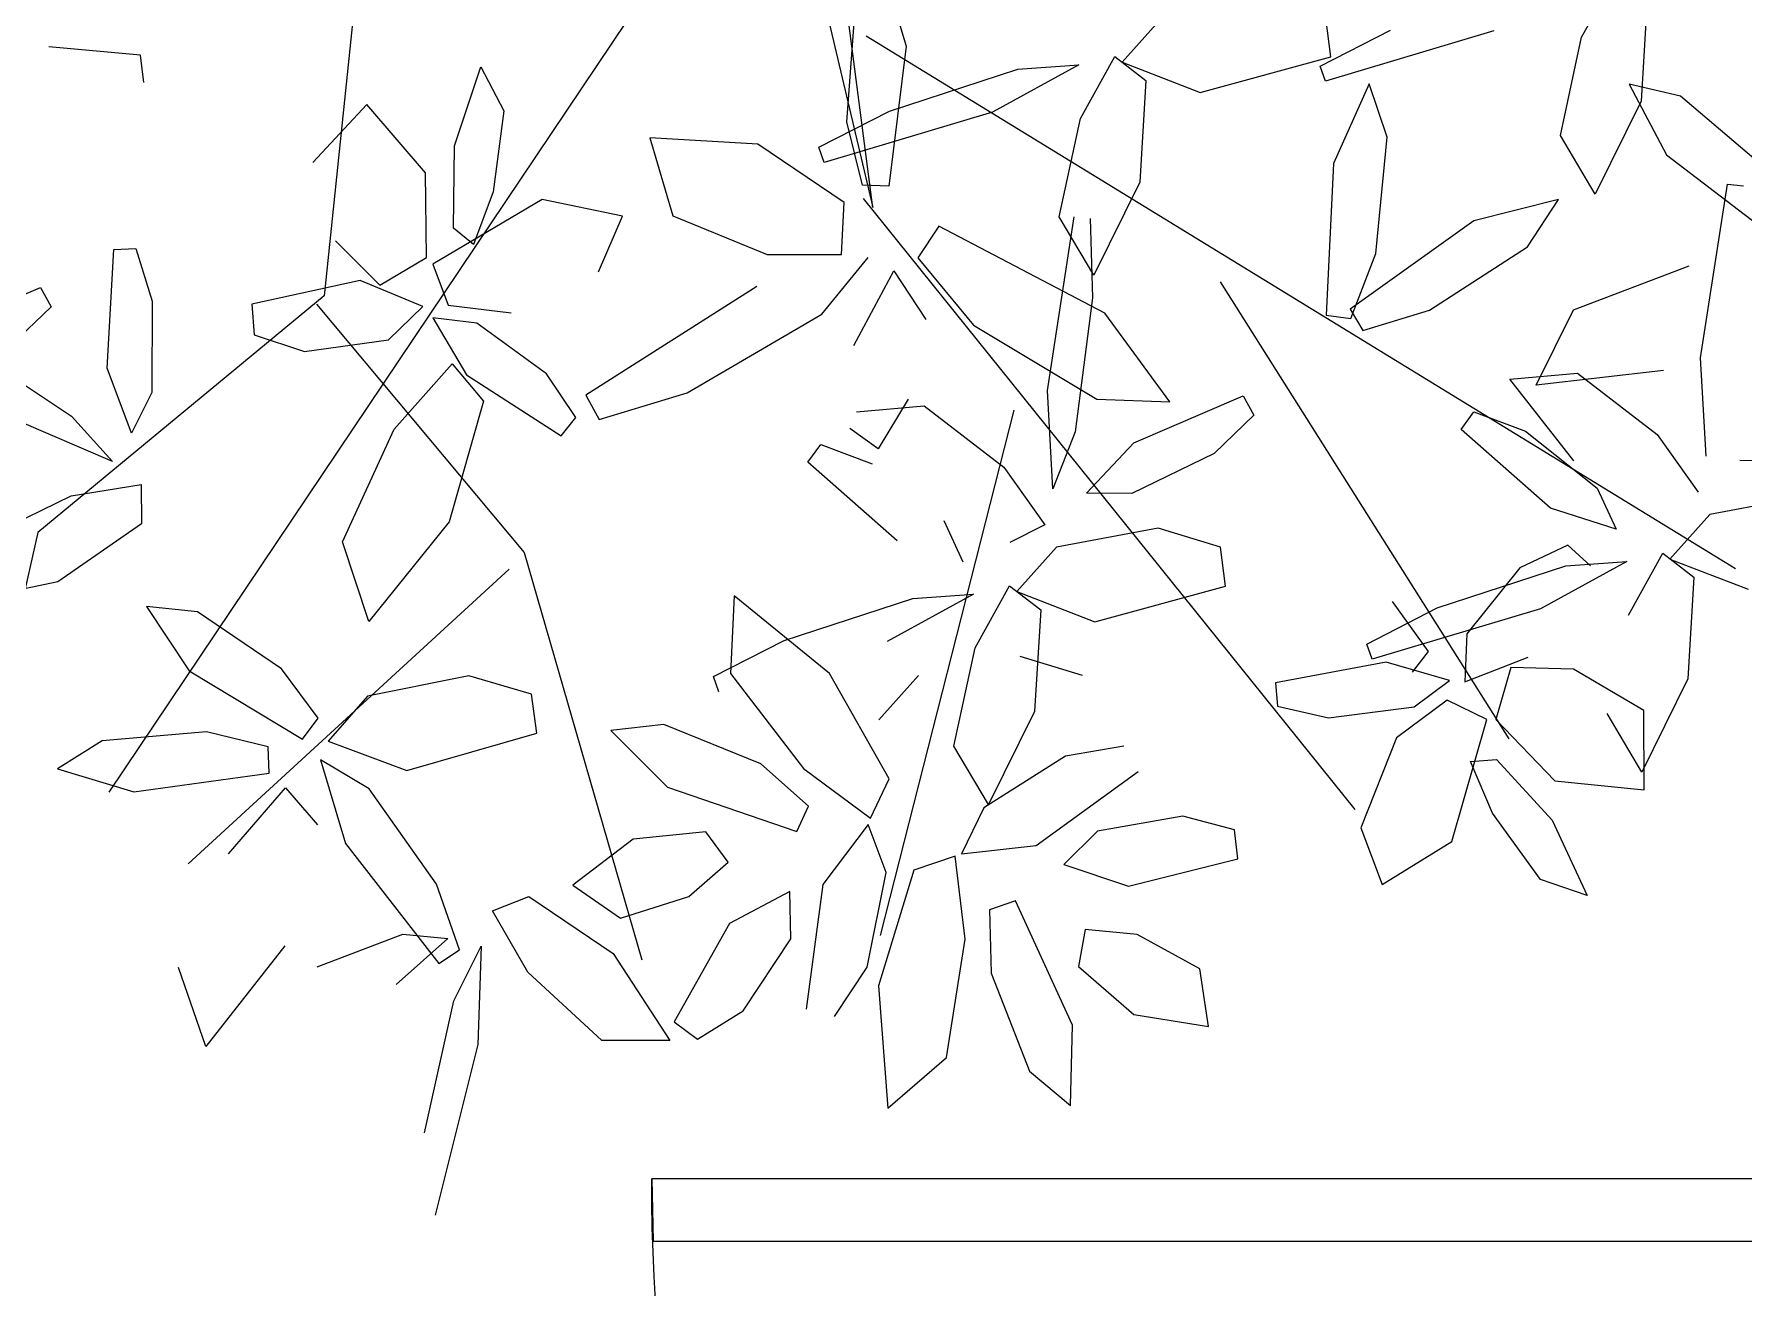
# Model space of a CAD drawing. Header units: inches. Extents: x 17146 to 31738, y -8920 to -2452.
# Drawn here: x 21776.92 to 21816.05, y -6522.31 to -6493.63 of the extents above; entities that cross this region are included whole.
import ezdxf

# ---------------------------------------------------------------- set-up
doc = ezdxf.new("R2010")
doc.units = ezdxf.units.IN
doc.header["$LTSCALE"] = 25
doc.header["$MEASUREMENT"] = 0
doc.layers.add('Door-window', color=40, linetype='Continuous', lineweight=15)
doc.layers.add('plants', color=105, linetype='Continuous', lineweight=18)

# ---------------------------------------------------------------- blocks, each defined once
blk = doc.blocks.new('*U54')
at = {"lineweight": 20}
blk.add_lwpolyline([(2, 1.5), (2, 39.5), (3.25, 39.47), (3.25, 1.5)], close=True, dxfattribs=at)
at = {"lineweight": 13}
blk.add_arc((2, 1.5), 38, 360, 90, dxfattribs=at)
blk = doc.blocks.new('Planta(planta)002')
at = {"color": 60}
for p, q in [((-0.27934, 0.81009), (-0.28873, 0.78826)), ((-0.26387, 0.77331), (-0.27934, 0.81009)), ((-0.24902, 0.76157), (-0.22341, 0.79626)), ((-0.22341, 0.79626), (-0.19542, 0.77062)), ((-0.28873, 0.78826), (-0.28066, 0.74993)), ((-0.21792, 0.78969), (-0.20827, 0.75857)), ((-0.17001, 0.77612), (-0.21792, 0.78969)), ((-0.26029, 0.73404), (-0.26387, 0.77331)), ((-0.13194, 0.74555), (-0.17001, 0.77612)), ((-0.19542, 0.77062), (-0.20337, 0.73227)), ((-0.13318, 0.73115), (-0.11872, 0.76867)), ((-0.24628, 0.721), (-0.24902, 0.76157)), ((-0.06507, 0.76094), (-0.10455, 0.73095)), ((-0.28066, 0.74993), (-0.26926, 0.72543)), ((-0.34151, 0.73367), (-0.30377, 0.74451)), ((-0.30377, 0.74451), (-0.24914, 0.71765)), ((-0.13345, 0.72673), (-0.13194, 0.74555)), ((-0.06122, 0.74053), (-0.07569, 0.72429)), ((-0.32813, 0.70785), (-0.34151, 0.73367)), ((-0.26926, 0.72543), (-0.26029, 0.73404)), ((-0.20337, 0.73227), (-0.22299, 0.70945)), ((-0.16648, 0.73441), (-0.13345, 0.72673)), ((-0.10455, 0.73095), (-0.13318, 0.73115)), ((-0.46762, 0.68719), (-0.44776, 0.71767)), ((-0.44776, 0.71767), (-0.4302, 0.69601)), ((-0.24914, 0.71765), (-0.25505, 0.69749)), ((-0.22299, 0.70945), (-0.24628, 0.721)), ((-0.14801, 0.71663), (-0.19256, 0.70112)), ((-0.16911, 0.69639), (-0.14801, 0.71663)), ((-0.0931, 0.6865), (-0.10038, 0.71963)), ((-0.28474, 0.69146), (-0.32813, 0.70785)), ((-0.24284, 0.6977), (-0.21374, 0.7124)), ((-0.16113, 0.70511), (-0.16113, 0.69041)), ((-0.25505, 0.69749), (-0.28474, 0.69146)), ((-0.19256, 0.70112), (-0.26466, 0.65753)), ((-0.2252, 0.683), (-0.24284, 0.6977)), ((-0.13986, 0.70244), (-0.15362, 0.67228)), ((-0.13142, 0.68239), (-0.13986, 0.70244)), ((-0.52134, 0.66838), (-0.52033, 0.69394)), ((-0.52033, 0.69394), (-0.4912, 0.66885)), ((-0.4302, 0.69601), (-0.43817, 0.66268)), ((-0.26803, 0.68782), (-0.24723, 0.69191)), ((-0.24723, 0.69191), (-0.26125, 0.66345)), ((-0.22548, 0.66423), (-0.16911, 0.69639)), ((-0.16113, 0.69041), (-0.18465, 0.68053)), ((-0.46838, 0.65214), (-0.46762, 0.68719)), ((-0.29954, 0.66093), (-0.26803, 0.68782)), ((-0.18465, 0.68053), (-0.2252, 0.683)), ((-0.13429, 0.63861), (-0.13142, 0.68239)), ((-0.09693, 0.63839), (-0.0931, 0.6865)), ((-0.42374, 0.64411), (-0.3788, 0.67416)), ((-0.3788, 0.67416), (-0.36959, 0.66362)), ((-0.25632, 0.67612), (-0.24378, 0.67509)), ((-0.24378, 0.67509), (-0.23763, 0.64629)), ((-0.49889, 0.62332), (-0.52134, 0.66838)), ((-0.4912, 0.66885), (-0.46531, 0.60862)), ((-0.26098, 0.65078), (-0.22548, 0.66423)), ((-0.15362, 0.67228), (-0.15444, 0.6152)), ((-0.12923, 0.66537), (-0.12087, 0.61629)), ((-0.06829, 0.66809), (-0.11447, 0.62767)), ((-0.43817, 0.66268), (-0.45314, 0.64257)), ((-0.36959, 0.66362), (-0.38145, 0.64076)), ((-0.31191, 0.63905), (-0.29954, 0.66093)), ((-0.26125, 0.66345), (-0.30425, 0.63086)), ((-0.26466, 0.65753), (-0.26098, 0.65078)), ((-0.45314, 0.64257), (-0.46838, 0.65214)), ((-0.43687, 0.61406), (-0.42374, 0.64411)), ((-0.38145, 0.64076), (-0.41412, 0.61534)), ((-0.5802, 0.62995), (-0.54316, 0.63455)), ((-0.54316, 0.63455), (-0.49521, 0.60306)), ((-0.30425, 0.63086), (-0.31191, 0.63905)), ((-0.14399, 0.61409), (-0.13429, 0.63861)), ((-0.12087, 0.61629), (-0.09693, 0.63839)), ((-0.5396, 0.58728), (-0.5802, 0.62995)), ((-0.47693, 0.60217), (-0.49889, 0.62332)), ((-0.11447, 0.62767), (-0.07579, 0.61662)), ((-0.41412, 0.61534), (-0.43687, 0.61406)), ((-0.15444, 0.6152), (-0.14399, 0.61409)), ((-0.46531, 0.60862), (-0.47693, 0.60217)), ((-0.43903, 0.59806), (-0.37996, 0.61056)), ((-0.49521, 0.60306), (-0.46891, 0.57286)), ((-0.46603, 0.57424), (-0.43903, 0.59806)), ((-0.3755, 0.59729), (-0.39793, 0.57984)), ((-0.4872, 0.56257), (-0.5396, 0.58728)), ((-0.56472, 0.58151), (-0.53663, 0.57725)), ((-0.53663, 0.57725), (-0.49689, 0.55349)), ((-0.44251, 0.56736), (-0.46603, 0.57424)), ((-0.39793, 0.57984), (-0.44251, 0.56736)), ((-0.34067, 0.54702), (-0.28603, 0.58195)), ((-0.28603, 0.58195), (-0.27366, 0.56766)), ((-0.12212, 0.56555), (-0.06805, 0.58)), ((-0.52156, 0.53489), (-0.57128, 0.56915)), ((-0.46891, 0.57286), (-0.4872, 0.56257)), ((-0.43987, 0.56804), (-0.43022, 0.53692)), ((-0.39196, 0.55447), (-0.43987, 0.56804)), ((-0.27366, 0.56766), (-0.28702, 0.53929)), ((-0.36369, 0.55991), (-0.37705, 0.53154)), ((-0.15079, 0.54843), (-0.12212, 0.56555)), ((-0.49689, 0.55349), (-0.4857, 0.5317)), ((-0.35389, 0.5239), (-0.39196, 0.55447)), ((-0.07622, 0.55265), (-0.14732, 0.53707)), ((-0.61691, 0.54016), (-0.59217, 0.54728)), ((-0.59217, 0.54728), (-0.55124, 0.54107)), ((-0.35513, 0.5095), (-0.34067, 0.54702)), ((-0.14732, 0.53707), (-0.15079, 0.54843)), ((-0.61822, 0.52622), (-0.61691, 0.54016)), ((-0.55124, 0.54107), (-0.53466, 0.52545)), ((-0.4857, 0.5317), (-0.52156, 0.53489)), ((-0.43022, 0.53692), (-0.38843, 0.51276)), ((-0.28702, 0.53929), (-0.3265, 0.5093)), ((-0.24242, 0.53513), (-0.28317, 0.51888)), ((-0.21611, 0.53692), (-0.24242, 0.53513)), ((-0.21262, 0.52701), (-0.21611, 0.53692)), ((-0.15727, 0.53044), (-0.15051, 0.54021)), ((-0.15051, 0.54021), (-0.11931, 0.52832)), ((-0.62634, 0.53072), (-0.64819, 0.50655)), ((-0.61357, 0.4826), (-0.62634, 0.53072)), ((-0.56549, 0.51429), (-0.61822, 0.52622)), ((-0.53466, 0.52545), (-0.56549, 0.51429)), ((-0.48653, 0.49068), (-0.48271, 0.53055)), ((-0.48271, 0.53055), (-0.46266, 0.52436)), ((-0.2645, 0.50319), (-0.21262, 0.52701)), ((-0.10099, 0.48429), (-0.15727, 0.53044)), ((-0.11931, 0.52832), (-0.07447, 0.49483)), ((-0.46266, 0.52436), (-0.44454, 0.46933)), ((-0.3554, 0.50508), (-0.35389, 0.5239)), ((-0.28317, 0.51888), (-0.29764, 0.50264)), ((-0.53702, 0.44832), (-0.51114, 0.50855)), ((-0.51114, 0.50855), (-0.49847, 0.50456)), ((-0.38843, 0.51276), (-0.3554, 0.50508)), ((-0.3265, 0.5093), (-0.35513, 0.5095)), ((-0.68959, 0.46374), (-0.76385, 0.50352)), ((-0.64819, 0.50655), (-0.64765, 0.45829)), ((-0.49847, 0.50456), (-0.4987, 0.47407)), ((-0.41652, 0.50155), (-0.44515, 0.50175)), ((-0.29764, 0.50264), (-0.2645, 0.50319)), ((-0.26091, 0.47595), (-0.2384, 0.50283)), ((-0.2384, 0.50283), (-0.2279, 0.45119)), ((-0.56904, 0.49105), (-0.54415, 0.49402)), ((-0.54415, 0.49402), (-0.5406, 0.47638)), ((-0.36996, 0.49498), (-0.41451, 0.47947)), ((-0.39106, 0.47474), (-0.36996, 0.49498)), ((-0.32233, 0.49798), (-0.33997, 0.49125)), ((-0.31505, 0.46485), (-0.32233, 0.49798)), ((-0.07447, 0.49483), (-0.06124, 0.47121)), ((-0.59871, 0.47389), (-0.56904, 0.49105)), ((-0.47639, 0.43423), (-0.48653, 0.49068)), ((-0.30694, 0.48918), (-0.27378, 0.45563)), ((-0.2796, 0.47884), (-0.30694, 0.48918)), ((-0.06124, 0.47121), (-0.10099, 0.48429)), ((-0.62045, 0.43425), (-0.61357, 0.4826)), ((-0.5406, 0.47638), (-0.56656, 0.45281)), ((-0.35337, 0.46073), (-0.36181, 0.48079)), ((-0.22631, 0.44179), (-0.2796, 0.47884)), ((-0.27437, 0.40828), (-0.26091, 0.47595)), ((-0.73811, 0.47323), (-0.6817, 0.44115)), ((-0.60235, 0.44624), (-0.59871, 0.47389)), ((-0.4987, 0.47407), (-0.51594, 0.42678)), ((-0.44454, 0.46933), (-0.44756, 0.41051)), ((-0.44743, 0.44258), (-0.39106, 0.47474)), ((-0.65352, 0.43332), (-0.68959, 0.46374)), ((-0.31888, 0.41674), (-0.31505, 0.46485)), ((-0.64765, 0.45829), (-0.63741, 0.42595)), ((-0.56656, 0.45281), (-0.60235, 0.44624)), ((-0.27378, 0.45563), (-0.20341, 0.4093)), ((-0.2279, 0.45119), (-0.25034, 0.36417)), ((-0.07441, 0.45488), (-0.07074, 0.44813)), ((-0.53518, 0.40991), (-0.53702, 0.44832)), ((-0.37558, 0.45063), (-0.37639, 0.39355)), ((-0.11872, 0.41403), (-0.06408, 0.44896)), ((-0.6817, 0.44115), (-0.65352, 0.43332)), ((-0.48661, 0.43588), (-0.48293, 0.42913)), ((-0.48293, 0.42913), (-0.44743, 0.44258)), ((-0.1989, 0.41553), (-0.22631, 0.44179)), ((-0.21792, 0.43505), (-0.20827, 0.40392)), ((-0.17001, 0.42148), (-0.21792, 0.43505)), ((-0.67335, 0.42382), (-0.66186, 0.42683)), ((-0.66186, 0.42683), (-0.64594, 0.39747)), ((-0.63741, 0.42595), (-0.62045, 0.43425)), ((-0.51594, 0.42678), (-0.53518, 0.40991)), ((-0.44756, 0.41051), (-0.47639, 0.43423)), ((-0.66157, 0.41909), (-0.69453, 0.41554)), ((-0.67452, 0.4016), (-0.66157, 0.41909)), ((-0.66073, 0.35214), (-0.67335, 0.42382)), ((-0.13194, 0.39091), (-0.17001, 0.42148)), ((-0.36594, 0.39244), (-0.35624, 0.41696)), ((-0.34897, 0.41428), (-0.3509, 0.39763)), ((-0.32167, 0.40898), (-0.34897, 0.41428)), ((-0.34282, 0.39464), (-0.31888, 0.41674)), ((-0.13318, 0.37651), (-0.11872, 0.41403)), ((-0.26833, 0.36693), (-0.27437, 0.40828)), ((-0.20827, 0.40392), (-0.16648, 0.37977)), ((-0.71363, 0.38174), (-0.67452, 0.4016)), ((-0.64594, 0.39747), (-0.63375, 0.34285)), ((-0.37639, 0.39355), (-0.36594, 0.39244)), ((-0.2807, 0.36257), (-0.28766, 0.38956)), ((-0.13345, 0.37209), (-0.13194, 0.39091)), ((-0.615, 0.35036), (-0.55988, 0.38453)), ((-0.55988, 0.38453), (-0.54771, 0.37007)), ((-0.16648, 0.37977), (-0.13345, 0.37209)), ((-0.54771, 0.37007), (-0.56146, 0.34188)), ((-0.3202, 0.37239), (-0.2807, 0.36257)), ((-0.10455, 0.37631), (-0.13318, 0.37651)), ((-0.77787, 0.36786), (-0.7585, 0.3326)), ((-0.71665, 0.36348), (-0.77787, 0.36786)), ((-0.25034, 0.36417), (-0.26833, 0.36693)), ((-0.14801, 0.36199), (-0.19256, 0.34648)), ((-0.16911, 0.34175), (-0.14801, 0.36199)), ((-0.6391, 0.31632), (-0.66073, 0.35214)), ((-0.62998, 0.31305), (-0.615, 0.35036)), ((-0.39057, 0.32844), (-0.31936, 0.35098)), ((-0.31936, 0.35098), (-0.28434, 0.34915)), ((-0.19256, 0.34648), (-0.26466, 0.30289)), ((-0.63375, 0.34285), (-0.6391, 0.31632)), ((-0.56146, 0.34188), (-0.60135, 0.31245)), ((-0.31575, 0.31234), (-0.29173, 0.33865)), ((-0.29173, 0.33865), (-0.27243, 0.32291)), ((-0.22548, 0.30959), (-0.16911, 0.34175)), ((-0.66025, 0.31287), (-0.66309, 0.33604)), ((-0.42847, 0.30572), (-0.39057, 0.32844)), ((-0.2522, 0.33348), (-0.26035, 0.32389)), ((-0.19688, 0.29465), (-0.2522, 0.33348)), ((-0.27243, 0.32291), (-0.27948, 0.27339)), ((-0.26035, 0.32389), (-0.24292, 0.29796)), ((-0.70205, 0.31386), (-0.66025, 0.31287)), ((-0.60135, 0.31245), (-0.62998, 0.31305)), ((-0.3305, 0.31892), (-0.42409, 0.29317)), ((-0.33242, 0.26629), (-0.31575, 0.31234)), ((-0.42409, 0.29317), (-0.42847, 0.30572)), ((-0.26098, 0.29614), (-0.22548, 0.30959)), ((-0.71057, 0.26024), (-0.66034, 0.30232)), ((-0.66034, 0.30232), (-0.65138, 0.29349)), ((-0.64981, 0.24096), (-0.6376, 0.30319)), ((-0.6376, 0.30319), (-0.62507, 0.302)), ((-0.62507, 0.302), (-0.61933, 0.27312)), ((-0.45524, 0.24423), (-0.44643, 0.29746)), ((-0.44643, 0.29746), (-0.43524, 0.29678)), ((-0.43524, 0.29678), (-0.42917, 0.27238)), ((-0.26466, 0.30289), (-0.26098, 0.29614)), ((-0.24292, 0.29796), (-0.20201, 0.26597)), ((-0.65138, 0.29349), (-0.66581, 0.26678)), ((-0.57443, 0.28887), (-0.55458, 0.25388)), ((-0.51316, 0.28535), (-0.57443, 0.28887)), ((-0.17667, 0.26095), (-0.19688, 0.29465)), ((-0.45922, 0.25864), (-0.51316, 0.28535)), ((-0.61933, 0.27312), (-0.62606, 0.22488)), ((-0.42917, 0.27238), (-0.43357, 0.23119)), ((-0.27948, 0.27339), (-0.31201, 0.23308)), ((-0.66581, 0.26678), (-0.70261, 0.23245)), ((-0.31201, 0.23308), (-0.33242, 0.26629)), ((-0.72692, 0.2257), (-0.71057, 0.26024)), ((-0.45606, 0.23551), (-0.45922, 0.25864)), ((-0.37616, 0.25797), (-0.34868, 0.24843)), ((-0.55458, 0.25388), (-0.49787, 0.23593)), ((-0.34868, 0.24843), (-0.36863, 0.21461)), ((-0.6406, 0.20502), (-0.64981, 0.24096)), ((-0.44586, 0.21392), (-0.45524, 0.24423)), ((-0.43635, 0.21525), (-0.41892, 0.24004)), ((-0.70261, 0.23245), (-0.72692, 0.2257)), ((-0.49787, 0.23593), (-0.45606, 0.23551)), ((-0.43357, 0.23119), (-0.44586, 0.21392)), ((-0.62606, 0.22488), (-0.6406, 0.20502)), ((-0.42677, 0.19654), (-0.43635, 0.21525)), ((-0.36863, 0.21461), (-0.42677, 0.19654)), ((-0.49913, 0.17916), (-0.46798, 0.20525)), ((-0.46798, 0.20525), (-0.44506, 0.2067)), ((-0.44506, 0.2067), (-0.45608, 0.17602)), ((-0.40682, 0.20473), (-0.40741, 0.19231)), ((-0.38168, 0.19478), (-0.40682, 0.20473)), ((-0.4514, 0.18452), (-0.42655, 0.19214)), ((-0.42655, 0.19214), (-0.39665, 0.16457)), ((-0.40741, 0.19231), (-0.3778, 0.16625)), ((-0.34947, 0.17249), (-0.38168, 0.19478)), ((-0.44995, 0.15446), (-0.4514, 0.18452)), ((-0.61289, 0.17671), (-0.66046, 0.16567)), ((-0.59903, 0.16389), (-0.61289, 0.17671)), ((-0.5094, 0.15581), (-0.49913, 0.17916)), ((-0.45608, 0.17602), (-0.49929, 0.14514)), ((-0.34129, 0.15019), (-0.34947, 0.17249)), ((-0.66046, 0.16567), (-0.70073, 0.13638)), ((-0.39665, 0.16457), (-0.3914, 0.12177)), ((-0.3778, 0.16625), (-0.34129, 0.15019)), ((-0.62549, 0.14266), (-0.59903, 0.16389)), ((-0.49929, 0.14514), (-0.5094, 0.15581)), ((-0.6703, 0.12474), (-0.62549, 0.14266)), ((-0.60009, 0.1462), (-0.61543, 0.10159)), ((-0.59721, 0.11711), (-0.60009, 0.1462)), ((-0.5839, 0.14384), (-0.5687, 0.11438)), ((-0.56292, 0.13808), (-0.5839, 0.14384)), ((-0.53028, 0.10878), (-0.56292, 0.13808)), ((-0.60676, 0.05291), (-0.59721, 0.11711)), ((-0.3914, 0.12177), (-0.42936, 0.12114)), ((-0.5687, 0.11438), (-0.52432, 0.07847)), ((-0.51699, 0.086), (-0.53028, 0.10878)), ((-0.52432, 0.07847), (-0.51699, 0.086)), ((-0.56489, 0.07462), (-0.5912, 0.07283)), ((-0.56139, 0.06471), (-0.56489, 0.07462)), ((-0.61327, 0.04089), (-0.56139, 0.06471)), ((-0.45542, 0.0354), (-0.44667, 0.0254)), ((-0.44667, 0.0254), (-0.47334, -0.00983))]:
    blk.add_line(p, q, dxfattribs=at)
at = {"color": 44}
for p, q in [((-0.20624, 0.27706), (-0.1155, 0.75748)), ((-0.17955, 0.48204), (-0.24895, 0.73186)), ((-0.26496, 0.32831), (-0.32368, 0.69983)), ((-0.29165, 0.45001), (-0.52119, 0.57172)), ((-0.49984, 0.3219), (-0.6066, 0.49485)), ((-0.26496, 0.33471), (-0.0127, 0.03807)), ((-0.04077, 0.00803), (-0.26496, 0.33471)), ((-0.51051, 0.3219), (-0.71869, 0.30268)), ((-0.47848, 0.16817), (-0.49984, 0.3219)), ((-0.14753, 0.16817), (-0.71869, 0.25144)), ((-0.6493, 0.14254), (-0.74005, 0.19379)), ((-0.47314, 0.16817), (-0.6493, 0.14254)), ((-0.16346, -0.0586), (-0.47314, 0.16817))]:
    blk.add_line(p, q, dxfattribs=at)
at = {"color": 62}
for p, q in [((-0.08499, 0.71083), (-0.05183, 0.67728)), ((-0.05183, 0.67728), (0.01854, 0.63096)), ((0.00935, 0.59976), (0.01479, 0.66506)), ((-0.07579, 0.61662), (-0.02276, 0.64354)), ((0.01854, 0.63096), (0.02305, 0.63718)), ((0.0362, 0.63617), (0.0347, 0.58586)), ((0.02238, 0.56384), (0.00935, 0.59976)), ((-0.02768, 0.58704), (-0.01803, 0.55591)), ((0.02023, 0.57347), (-0.02768, 0.58704)), ((0.0347, 0.58586), (0.02238, 0.56384)), ((-0.04132, 0.57574), (-0.07622, 0.55265)), ((-0.06805, 0.58), (-0.04132, 0.57574)), ((0.05831, 0.5429), (0.02023, 0.57347)), ((-0.01803, 0.55591), (0.02376, 0.53176)), ((0.02376, 0.53176), (0.0568, 0.52408)), ((-0.00232, 0.49847), (-0.07441, 0.45488)), ((-0.07074, 0.44813), (-0.03523, 0.46157)), ((-0.06408, 0.44896), (-0.05171, 0.43467))]:
    blk.add_line(p, q, dxfattribs=at)

msp = doc.modelspace()

# ---------------------------------------------------------------- block references
at = {"layer": 'Door-window', "xscale": -1.14284933726681, "yscale": 1.14284933726681, "zscale": 1.14284933726681, "rotation": 90}
msp.add_blockref('*U54', (21836.199, -6517.534), dxfattribs=at)
at = {"layer": 'plants', "extrusion": (0, 0, -1), "xscale": 47.72499626327076, "yscale": 47.72499626327076, "zscale": -47.72499626272598, "rotation": 132.1834378060478}
msp.add_blockref('Planta(planta)002', (-21792.774, -6477.5), dxfattribs=at)

doc.saveas('drawing.dxf')
